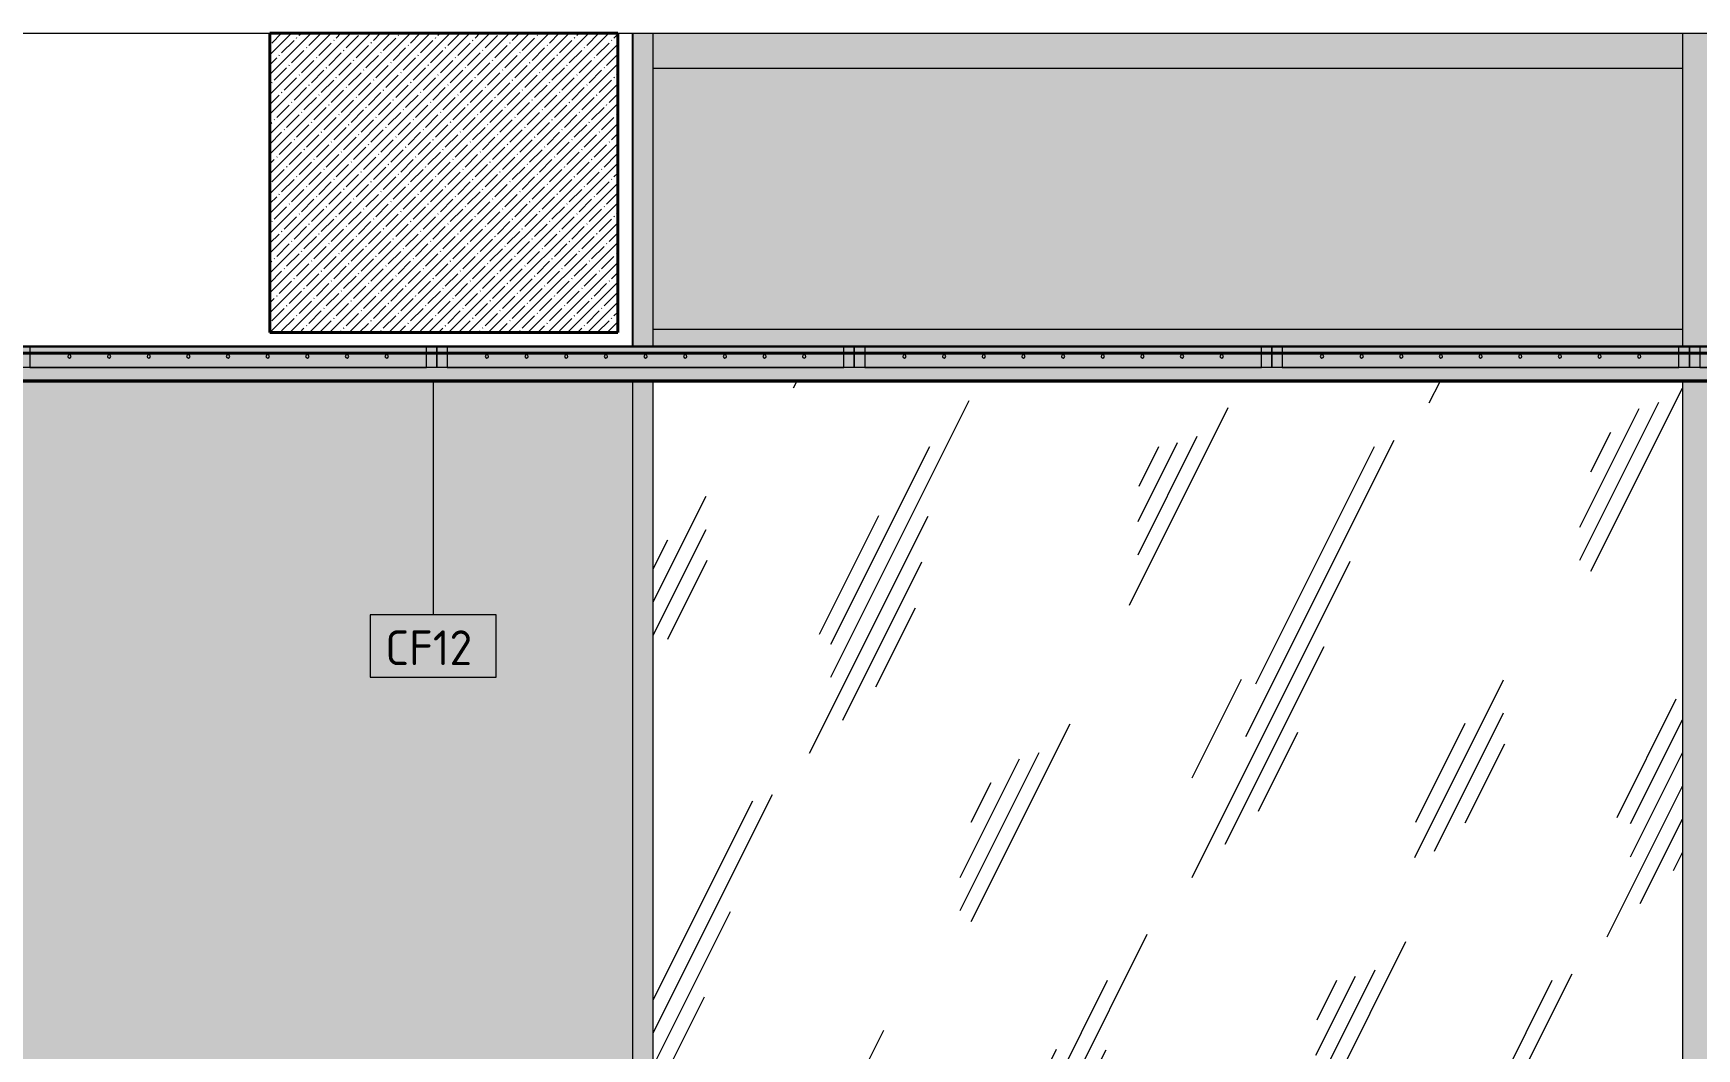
# Model space of a CAD drawing. Header units: millimetres. Extents: x 108302 to 166327, y -1987 to 21700.
# Drawn here: x 147794 to 150184, y 6641 to 8100 of the extents above; entities that cross this region are included whole.
import ezdxf

# ---------------------------------------------------------------- set-up
doc = ezdxf.new("R2010")
doc.units = ezdxf.units.MM
for name, color, linetype, lineweight, true_color in [('A-CLNG-1', 7, 'Continuous', 9, 0x787878), ('A-CLNG-FNSH-1', 251, 'Continuous', 30, 0x505050), ('A-CLNG-FNSH-2', 7, 'Continuous', 30, 0x3c3c3c), ('A-FLOR-1', 7, 'Continuous', 9, 0x787878), ('A-FLOR-FNSH-1', 7, 'Continuous', 40, 0x3c3c3c), ('I-FURN-2', 7, 'Continuous', 9, 0xacacac), ('I-FURN-4', 7, 'Continuous', 9, 0xc0c0c0)]:
    doc.layers.add(name, color=color, linetype=linetype, lineweight=lineweight, true_color=true_color)
for name, color, linetype, lineweight in [('A-CLNG-IDEN', 7, 'Continuous', 9), ('A-FLOR', 7, 'Continuous', 9), ('A-GLAZ-CURT', 7, 'Continuous', 9), ('A-GLAZ-CWMG', 7, 'Continuous', 9), ('A-WALL-PATT', 7, 'Continuous', 9), ('I-WALL', 7, 'Continuous', 9)]:
    doc.layers.add(name, color=color, linetype=linetype, lineweight=lineweight)
doc.layers.add('I-FURN-3', color=7, linetype='Continuous', lineweight=9, true_color=0x7f7f7f, transparency=0.7)
doc.styles.add('GOST Common_2', font='GOST_Common.ttf', dxfattribs={"height": 50})

# ---------------------------------------------------------------- blocks, each defined once
blk = doc.blocks.new('Прямоугольный импост - Импост структурный с накладкой - 160мм Темный-32428214-Развертка 2_47-3')
at = {"layer": 'A-GLAZ-CWMG'}
blk.add_hatch(color=256, dxfattribs=at).paths.add_polyline_path([(-115579, 7650), (-115549.5, 7650), (-115549.5, 8100), (-115579, 8100), (-115579, 7665)])
blk.add_line((-115549.5, 7650), (-115549.5, 8100), dxfattribs=at)
blk = doc.blocks.new('Системная панель - Стекло - 40мм-32428856-Развертка 2_47-3')
at = {"layer": 'A-GLAZ-CURT'}
h = blk.add_hatch(dxfattribs=at)
h.set_pattern_fill('FP_14', color=256, style=0, pattern_type=2)
h.set_pattern_definition([(63.435, (63.5, 31.75), (-255.5833, 766.7475), [317.5, -190.5, 317.5, -190.5, -403.903]), (63.435, (63.5, 31.75), (-255.5833, 766.7475), [-1016, 127, -276.903]), (63.435, (47.6, 47.6), (-255.5833, 766.7475), [254, -317.5, 190.5, -190.5, -467.403]), (63.435, (47.6, 47.6), (-255.5833, 766.7475), [-952.5, 222.25, -245.153]), (63.435, (47.6, 95.25), (-255.5833, 766.7475), [190.5, -381, 127, -190.5, -530.903]), (63.435, (47.6, 95.25), (-255.5833, 766.7475), [-889, 285.75, -245.153]), (63.435, (95.25, 47.6), (-255.5833, 766.7475), [190.5, -381, 158.75, -6404.653]), (63.435, (142.9, 95.25), (-255.5833, 766.7475), [95.25, -476.25, 63.5, -6499.903]), (63.435, (63.5, 174.6), (-255.5833, 766.7475), [63.5, -476.25, 63.5, -254, -562.653]), (63.435, (63.5, 174.6), (-255.5833, 766.7475), [-857.25, 158.75, -403.903]), (63.435, (349.25, 127), (-255.5833, 766.7475), [317.5, -476.25, 381, -251.503]), (63.435, (349.25, 79.4), (-255.5833, 766.7475), [444.5, -317.5, 476.25, -188.003]), (63.435, (381, 95.25), (-255.5833, 766.7475), [508, -254, 381, -276.903]), (63.435, (428.6, 142.9), (-255.5833, 766.7475), [317.5, -444.5, 254, -403.903]), (63.435, (381, 238.1), (-255.5833, 766.7475), [158.75, -635, 190.5, -435.653]), (63.435, (476.25, 190.5), (-255.5833, 766.7475), [127, -635, 127, -530.903])])
h.paths.add_polyline_path([(-114872.6, 6325), (-114070.5, 6325), (-114070.5, 7600), (-115549.5, 7600), (-115549.5, 6325)])
blk = doc.blocks.new('Системная панель - Сэндвич - 40мм-32428857-Развертка 2_47-3')
at = {"layer": 'A-GLAZ-CURT'}
blk.add_hatch(color=256, dxfattribs=at).paths.add_polyline_path([(-114793.4, 7675), (-114070.5, 7675), (-114070.5, 8050), (-115549.5, 8050), (-115549.5, 7675), (-114872.6, 7675)])
blk = doc.blocks.new('Прямоугольный импост - Импост структурный с накладкой - 160мм Темный-32428324-Развертка 2_47-3')
at = {"layer": 'A-GLAZ-CWMG'}
blk.add_hatch(color=256, dxfattribs=at).paths.add_polyline_path([(-115559.5, 6300), (-115549.5, 6300), (-115549.5, 7600), (-115579, 7600), (-115579, 6300)])
blk.add_line((-115549.5, 6300), (-115549.5, 7600), dxfattribs=at)
blk = doc.blocks.new('Прямоугольный импост - Импост структурный с накладкой - 160мм Темный-32428850-Развертка 2_47-3')
at = {"layer": 'A-GLAZ-CWMG'}
blk.add_hatch(color=256, dxfattribs=at).paths.add_polyline_path([(-114793.4, 7650), (-114070.5, 7650), (-114070.5, 7675), (-115549.5, 7675), (-115549.5, 7650), (-114872.6, 7650)])
for p, q in [((-115549.5, 7650), (-115549.5, 7675)), ((-115549.5, 7675), (-114070.5, 7675)), ((-114070.5, 7675), (-114070.5, 7650))]:
    blk.add_line(p, q, dxfattribs=at)
blk = doc.blocks.new('Прямоугольный импост - Импост структурный с накладкой - 160мм Темный-32428210-Развертка 2_47-3')
at = {"layer": 'A-GLAZ-CWMG'}
blk.add_hatch(color=256, dxfattribs=at).paths.add_polyline_path([(-114030.5, 7650), (-114020.5, 7650), (-114020.5, 8100), (-114070.5, 8100), (-114070.5, 7650), (-114045.6, 7650)])
for p, q in [((-114070.5, 8100), (-114070.5, 7650)), ((-114020.5, 8100), (-114020.5, 7650))]:
    blk.add_line(p, q, dxfattribs=at)
blk = doc.blocks.new('Прямоугольный импост - Импост структурный с накладкой - 160мм Темный-32428854-Развертка 2_47-3')
at = {"layer": 'A-GLAZ-CWMG'}
blk.add_hatch(color=256, dxfattribs=at).paths.add_polyline_path([(-115189.5, 8050), (-114070.5, 8050), (-114070.5, 8100), (-115549.5, 8100), (-115549.5, 8050), (-115506.4, 8050)])
for p, q in [((-115549.5, 8050), (-115549.5, 8100)), ((-114070.5, 8100), (-114070.5, 8050)), ((-115549.5, 8050), (-114070.5, 8050))]:
    blk.add_line(p, q, dxfattribs=at)
blk = doc.blocks.new('Прямоугольный импост - Импост структурный с накладкой - 160мм Темный-32428870-Развертка 2_47-3')
at = {"layer": 'A-GLAZ-CWMG'}
blk.add_hatch(color=256, dxfattribs=at).paths.add_polyline_path([(-114030.5, 6300), (-114020.5, 6300), (-114020.5, 7600), (-114070.5, 7600), (-114070.5, 6300), (-114060.5, 6300)])
for p, q in [((-114070.5, 7600), (-114070.5, 6300)), ((-114020.5, 7600), (-114020.5, 6300))]:
    blk.add_line(p, q, dxfattribs=at)
blk = doc.blocks.new('Панель потолочная - Панель потолочная_ 1200х600-V41-Развертка 2_47-3')
at = {"layer": 'I-FURN-3'}
h = blk.add_hatch(color=256, dxfattribs=at)
h.paths.add_polyline_path([(-113525.9, 7620), (-113460.6, 7620), (-113460.6, 7650), (-114060.6, 7650), (-114060.5, 7620), (-113530.4, 7620)])
h.paths.add_polyline_path([(-113931.6, 7633.3), (-113933.4, 7634.1), (-113934.1, 7635.8), (-113933.8, 7637.1), (-113932.3, 7638.3), (-113930.4, 7638), (-113929.8, 7637.6), (-113929.2, 7636.5), (-113929.4, 7634.6), (-113931, 7633.4)])
h.paths.add_polyline_path([(-113703.6, 7633.3), (-113704.6, 7633.7), (-113705.9, 7635), (-113706.1, 7635.8), (-113705.4, 7637.6), (-113703.6, 7638.3), (-113702.4, 7638), (-113701.2, 7636.5), (-113701.2, 7635.6), (-113701.8, 7634.1), (-113703, 7633.4)])
h.paths.add_polyline_path([(-113817.6, 7633.3), (-113818.9, 7633.7), (-113819.9, 7635), (-113820.1, 7635.8), (-113819.4, 7637.6), (-113817.6, 7638.3), (-113816.4, 7638), (-113815.2, 7636.5), (-113815.2, 7635.6), (-113815.8, 7634.1), (-113816.4, 7633.7)])
h.paths.add_polyline_path([(-113760.6, 7633.3), (-113761.9, 7633.7), (-113762.9, 7635), (-113763.1, 7635.8), (-113762.4, 7637.6), (-113760.6, 7638.3), (-113759.4, 7638), (-113758.2, 7636.5), (-113758.2, 7635.6), (-113758.8, 7634.1), (-113760, 7633.4)])
h.paths.add_polyline_path([(-113874.6, 7633.3), (-113876.4, 7634.1), (-113877.1, 7635.8), (-113876.8, 7637.1), (-113876.4, 7637.6), (-113875.3, 7638.3), (-113874, 7638.3), (-113872.4, 7637.1), (-113872.3, 7635), (-113872.8, 7634.1), (-113874, 7633.4)])
h.paths.add_polyline_path([(-113988.6, 7633.3), (-113990.4, 7634.1), (-113991.1, 7635.8), (-113990.8, 7637.1), (-113989.3, 7638.3), (-113987.4, 7638), (-113986.8, 7637.6), (-113986.2, 7636.5), (-113986.4, 7634.6), (-113988, 7633.4)])
h.paths.add_polyline_path([(-113589.6, 7633.3), (-113591.4, 7634.1), (-113592.1, 7635.8), (-113591.8, 7637.1), (-113590.3, 7638.3), (-113588.4, 7638), (-113587.8, 7637.6), (-113587.2, 7636.5), (-113587.4, 7634.6), (-113589, 7633.4)])
h.paths.add_polyline_path([(-113532.6, 7633.3), (-113534.4, 7634.1), (-113535.1, 7635.8), (-113534.8, 7637.1), (-113533.3, 7638.3), (-113531.4, 7638), (-113530.8, 7637.6), (-113530.2, 7636.5), (-113530.4, 7634.6), (-113532, 7633.4)])
h.paths.add_polyline_path([(-113646, 7633.4), (-113647.3, 7633.4), (-113648.4, 7634.1), (-113649.1, 7635.8), (-113648.8, 7637.1), (-113647.3, 7638.3), (-113646.6, 7638.3), (-113644.8, 7637.6), (-113644.2, 7636.5), (-113644.3, 7635), (-113644.8, 7634.1)])
h = blk.add_hatch(color=256, dxfattribs=at)
h.paths.add_polyline_path([(-113988.6, 7633.3), (-113988, 7633.4), (-113986.3, 7635), (-113986.2, 7635.2), (-113986.4, 7636.9), (-113987.4, 7638), (-113989.3, 7638.3), (-113990.4, 7637.5), (-113991, 7636.5), (-113991, 7635.6), (-113990.4, 7634.1), (-113989.9, 7633.9)])
h.paths.add_polyline_path([(-113931.6, 7633.3), (-113931, 7633.4), (-113929.3, 7635), (-113929.2, 7635.2), (-113929.4, 7636.9), (-113930.4, 7638), (-113932.3, 7638.3), (-113933.4, 7637.5), (-113934, 7636.5), (-113934, 7635.6), (-113933.4, 7634.1), (-113932.9, 7633.9)])
h.paths.add_polyline_path([(-113817.6, 7633.3), (-113815.8, 7634.1), (-113815.1, 7635.8), (-113815.2, 7636.5), (-113816.4, 7638), (-113817.6, 7638.3), (-113819.4, 7637.6), (-113819.9, 7636.5), (-113820.1, 7635.8), (-113819.4, 7634.2), (-113818.9, 7633.7)])
h.paths.add_polyline_path([(-113874.6, 7633.3), (-113874, 7633.4), (-113872.4, 7634.6), (-113872.2, 7635.2), (-113872.4, 7637.1), (-113874, 7638.3), (-113875.3, 7638.3), (-113876.8, 7637.1), (-113877.1, 7635.8), (-113876.4, 7634.1), (-113874.8, 7633.4)])
h.paths.add_polyline_path([(-113703.6, 7633.3), (-113702.4, 7633.7), (-113701.6, 7634.6), (-113701.1, 7635.8), (-113701.2, 7636.5), (-113702.4, 7638), (-113703.6, 7638.3), (-113705.4, 7637.6), (-113706.1, 7635.8), (-113705.8, 7634.6), (-113704.3, 7633.4)])
h.paths.add_polyline_path([(-113760.6, 7633.3), (-113759.5, 7633.7), (-113758.8, 7634.1), (-113758.1, 7635.8), (-113758.2, 7636.5), (-113759.4, 7638), (-113760.6, 7638.3), (-113762.4, 7637.6), (-113762.9, 7636.5), (-113763.1, 7635.8), (-113762.8, 7634.6), (-113761.9, 7633.7)])
h.paths.add_polyline_path([(-113589.6, 7633.3), (-113589, 7633.4), (-113587.3, 7635), (-113587.2, 7635.2), (-113587.4, 7636.9), (-113588.4, 7638), (-113590.3, 7638.3), (-113591.4, 7637.5), (-113592, 7636.5), (-113592, 7635.6), (-113591.4, 7634.1), (-113590.9, 7633.9)])
h.paths.add_polyline_path([(-113532.6, 7633.3), (-113532, 7633.4), (-113530.3, 7635), (-113530.2, 7635.2), (-113530.4, 7636.9), (-113531.4, 7638), (-113533.3, 7638.3), (-113534.4, 7637.5), (-113535, 7636.5), (-113535, 7635.6), (-113534.4, 7634.1), (-113533.9, 7633.9)])
h.paths.add_polyline_path([(-113647.3, 7633.4), (-113646, 7633.4), (-113644.8, 7634.1), (-113644.2, 7635.2), (-113644.2, 7636.5), (-113644.8, 7637.6), (-113646.6, 7638.3), (-113647.3, 7638.3), (-113648.8, 7637.1), (-113649.1, 7635.8), (-113648.4, 7634.1)])
at = {"layer": 'I-FURN-2'}
for p, q in [((-113475.6, 7650), (-114045.6, 7650)), ((-114045.6, 7650), (-114045.6, 7620)), ((-113475.6, 7620), (-113475.6, 7650)), ((-114045.6, 7620), (-113475.6, 7620))]:
    blk.add_line(p, q, dxfattribs=at)
for centre, start, end in [((-113988.6, 7635.8), 0, 180), ((-113988.6, 7635.8), 180, 0), ((-113931.6, 7635.8), 0, 180), ((-113931.6, 7635.8), 180, 0), ((-113874.6, 7635.8), 0, 180), ((-113874.6, 7635.8), 180, 0), ((-113817.6, 7635.8), 0, 180), ((-113817.6, 7635.8), 180, 0), ((-113760.6, 7635.8), 0, 180), ((-113760.6, 7635.8), 180, 0), ((-113703.6, 7635.8), 0, 180), ((-113703.6, 7635.8), 180, 0), ((-113646.6, 7635.8), 0, 180), ((-113646.6, 7635.8), 180, 0), ((-113589.6, 7635.8), 0, 180), ((-113589.6, 7635.8), 180, 0), ((-113532.6, 7635.8), 0, 180), ((-113532.6, 7635.8), 180, 0)]:
    blk.add_arc(centre, 2.5, start, end, dxfattribs=at)
at = {"layer": 'I-FURN-4'}
for p, q in [((-114060.6, 7650), (-113460.6, 7650)), ((-114060.6, 7650), (-114060.6, 7620)), ((-113460.6, 7620), (-113460.6, 7650)), ((-113460.6, 7620), (-114060.6, 7620))]:
    blk.add_line(p, q, dxfattribs=at)
blk = doc.blocks.new('Панель потолочная - Панель потолочная_ 1200х600-V42-Развертка 2_47-3')
at = {"layer": 'I-FURN-3'}
h = blk.add_hatch(color=256, dxfattribs=at)
h.paths.add_polyline_path([(-114080.4, 7620), (-114060.6, 7620), (-114060.6, 7650), (-114660.6, 7650), (-114660.6, 7620), (-114130.4, 7620)])
h.paths.add_polyline_path([(-114417.6, 7633.3), (-114418.9, 7633.7), (-114419.9, 7635), (-114420.1, 7635.8), (-114419.4, 7637.6), (-114417.6, 7638.3), (-114416.4, 7638), (-114415.2, 7636.5), (-114415.2, 7635.6), (-114415.8, 7634.1), (-114416.4, 7633.7)])
h.paths.add_polyline_path([(-114531.6, 7633.3), (-114533.4, 7634.1), (-114534.1, 7635.8), (-114533.8, 7637.1), (-114532.3, 7638.3), (-114530.4, 7638), (-114529.8, 7637.6), (-114529.2, 7636.5), (-114529.4, 7634.6), (-114531, 7633.4)])
h.paths.add_polyline_path([(-114588.6, 7633.3), (-114590.4, 7634.1), (-114591.1, 7635.8), (-114590.8, 7637.1), (-114589.3, 7638.3), (-114587.4, 7638), (-114586.8, 7637.6), (-114586.2, 7636.5), (-114586.4, 7634.6), (-114588, 7633.4)])
h.paths.add_polyline_path([(-114303.6, 7633.3), (-114304.6, 7633.7), (-114305.9, 7635), (-114306.1, 7635.8), (-114305.4, 7637.6), (-114303.6, 7638.3), (-114302.4, 7638), (-114301.2, 7636.5), (-114301.2, 7635.6), (-114301.8, 7634.1), (-114303, 7633.4)])
h.paths.add_polyline_path([(-114360.6, 7633.3), (-114361.9, 7633.7), (-114362.9, 7635), (-114363.1, 7635.8), (-114362.4, 7637.6), (-114360.6, 7638.3), (-114359.4, 7638), (-114358.2, 7636.5), (-114358.2, 7635.6), (-114358.8, 7634.1), (-114360, 7633.4)])
h.paths.add_polyline_path([(-114474.6, 7633.3), (-114476.5, 7634.4), (-114477.1, 7635.8), (-114476.8, 7637.1), (-114476.4, 7637.6), (-114475.3, 7638.3), (-114474, 7638.3), (-114472.4, 7637.1), (-114472.3, 7635), (-114472.8, 7634.1), (-114474, 7633.4)])
h.paths.add_polyline_path([(-114132.6, 7633.3), (-114134.4, 7634.1), (-114135.1, 7635.8), (-114134.8, 7637.1), (-114133.3, 7638.3), (-114131.4, 7638), (-114130.8, 7637.6), (-114130.2, 7636.5), (-114130.4, 7634.6), (-114132, 7633.4)])
h.paths.add_polyline_path([(-114189.6, 7633.3), (-114191.4, 7634.1), (-114192.1, 7635.8), (-114191.8, 7637.1), (-114190.3, 7638.3), (-114188.4, 7638), (-114187.8, 7637.6), (-114187.2, 7636.5), (-114187.4, 7634.6), (-114189, 7633.4)])
h.paths.add_polyline_path([(-114246, 7633.4), (-114247.3, 7633.4), (-114248.4, 7634.1), (-114249.1, 7635.8), (-114248.8, 7637.1), (-114247.3, 7638.3), (-114246.6, 7638.3), (-114244.8, 7637.6), (-114244.2, 7636.5), (-114244.3, 7635), (-114244.8, 7634.1)])
h = blk.add_hatch(color=256, dxfattribs=at)
h.paths.add_polyline_path([(-114588.6, 7633.3), (-114588, 7633.4), (-114586.3, 7635), (-114586.2, 7635.2), (-114586.4, 7636.9), (-114587.4, 7638), (-114589.3, 7638.3), (-114590.4, 7637.5), (-114591, 7636.5), (-114591, 7635.6), (-114590.4, 7634.1), (-114589.9, 7633.9)])
h.paths.add_polyline_path([(-114303.6, 7633.3), (-114302.4, 7633.7), (-114301.6, 7634.6), (-114301.1, 7635.8), (-114301.2, 7636.5), (-114302.4, 7638), (-114303.6, 7638.3), (-114305.4, 7637.6), (-114306.1, 7635.8), (-114305.8, 7634.6), (-114304.3, 7633.4)])
h.paths.add_polyline_path([(-114474.6, 7633.3), (-114474, 7633.4), (-114472.4, 7634.6), (-114472.2, 7635.2), (-114472.4, 7637.1), (-114474, 7638.3), (-114475.3, 7638.3), (-114476.8, 7637.1), (-114477.1, 7635.8), (-114476.4, 7634.1), (-114474.8, 7633.4)])
h.paths.add_polyline_path([(-114531.6, 7633.3), (-114531, 7633.4), (-114529.3, 7635), (-114529.2, 7635.2), (-114529.4, 7636.9), (-114530.4, 7638), (-114532.3, 7638.3), (-114533.4, 7637.5), (-114534, 7636.5), (-114534, 7635.6), (-114533.4, 7634.1), (-114532.9, 7633.9)])
h.paths.add_polyline_path([(-114417.6, 7633.3), (-114415.8, 7634.1), (-114415.1, 7635.8), (-114415.2, 7636.5), (-114416.4, 7638), (-114417.6, 7638.3), (-114419.4, 7637.6), (-114419.9, 7636.5), (-114420.1, 7635.8), (-114419.4, 7634.2), (-114418.9, 7633.7)])
h.paths.add_polyline_path([(-114360.6, 7633.3), (-114359.5, 7633.7), (-114358.8, 7634.1), (-114358.1, 7635.8), (-114358.2, 7636.5), (-114359.4, 7638), (-114360.6, 7638.3), (-114362.4, 7637.6), (-114362.9, 7636.5), (-114363.1, 7635.8), (-114362.8, 7634.6), (-114361.9, 7633.7)])
h.paths.add_polyline_path([(-114189.6, 7633.3), (-114189, 7633.4), (-114187.3, 7635), (-114187.2, 7635.2), (-114187.4, 7636.9), (-114188.4, 7638), (-114190.3, 7638.3), (-114191.4, 7637.5), (-114192, 7636.5), (-114192, 7635.6), (-114191.4, 7634.1), (-114190.9, 7633.9)])
h.paths.add_polyline_path([(-114132.6, 7633.3), (-114132, 7633.4), (-114130.3, 7635), (-114130.2, 7635.2), (-114130.4, 7636.9), (-114131.4, 7638), (-114133.3, 7638.3), (-114134.4, 7637.5), (-114135, 7636.5), (-114135, 7635.6), (-114134.4, 7634.1), (-114133.9, 7633.9)])
h.paths.add_polyline_path([(-114246, 7633.4), (-114244.8, 7634.1), (-114244.2, 7635.2), (-114244.2, 7636.5), (-114244.8, 7637.6), (-114246.6, 7638.3), (-114247.3, 7638.3), (-114248.8, 7637.1), (-114249.1, 7635.8), (-114248.4, 7634.1), (-114247.3, 7633.4)])
at = {"layer": 'I-FURN-2'}
for p, q in [((-114075.6, 7650), (-114645.6, 7650)), ((-114645.6, 7650), (-114645.6, 7620)), ((-114075.6, 7620), (-114075.6, 7650)), ((-114645.6, 7620), (-114075.6, 7620))]:
    blk.add_line(p, q, dxfattribs=at)
for centre, start, end in [((-114588.6, 7635.8), 0, 180), ((-114588.6, 7635.8), 180, 0), ((-114531.6, 7635.8), 0, 180), ((-114531.6, 7635.8), 180, 0), ((-114474.6, 7635.8), 0, 180), ((-114474.6, 7635.8), 180, 0), ((-114417.6, 7635.8), 0, 180), ((-114417.6, 7635.8), 180, 0), ((-114360.6, 7635.8), 0, 180), ((-114360.6, 7635.8), 180, 0), ((-114303.6, 7635.8), 0, 180), ((-114303.6, 7635.8), 180, 0), ((-114246.6, 7635.8), 0, 180), ((-114246.6, 7635.8), 180, 0), ((-114189.6, 7635.8), 0, 180), ((-114189.6, 7635.8), 180, 0), ((-114132.6, 7635.8), 0, 180), ((-114132.6, 7635.8), 180, 0)]:
    blk.add_arc(centre, 2.5, start, end, dxfattribs=at)
at = {"layer": 'I-FURN-4'}
for p, q in [((-114660.6, 7650), (-114060.6, 7650)), ((-114660.6, 7650), (-114660.6, 7620)), ((-114060.6, 7620), (-114060.6, 7650)), ((-114060.6, 7620), (-114660.6, 7620))]:
    blk.add_line(p, q, dxfattribs=at)
blk = doc.blocks.new('Панель потолочная - Панель потолочная_ 1200х600-V43-Развертка 2_47-3')
at = {"layer": 'I-FURN-3'}
h = blk.add_hatch(color=256, dxfattribs=at)
h.paths.add_polyline_path([(-114714.2, 7620), (-114660.6, 7620), (-114660.6, 7650), (-115260.6, 7650), (-115260.6, 7620), (-114730.4, 7620)])
h.paths.add_polyline_path([(-115017.6, 7633.3), (-115018.9, 7633.7), (-115019.9, 7635), (-115020.1, 7635.8), (-115019.4, 7637.6), (-115017.6, 7638.3), (-115016.4, 7638), (-115015.2, 7636.5), (-115015.2, 7635.6), (-115015.8, 7634.1), (-115016.4, 7633.7)])
h.paths.add_polyline_path([(-115131.6, 7633.3), (-115133.4, 7634.1), (-115134.1, 7635.8), (-115133.8, 7637.1), (-115132.3, 7638.3), (-115130.4, 7638), (-115129.8, 7637.6), (-115129.2, 7636.5), (-115129.4, 7634.6), (-115131, 7633.4)])
h.paths.add_polyline_path([(-115074.6, 7633.3), (-115076.4, 7634.1), (-115077.1, 7635.8), (-115076.8, 7637.1), (-115076.4, 7637.6), (-115075.3, 7638.3), (-115074, 7638.3), (-115072.4, 7637.1), (-115072.3, 7635), (-115072.8, 7634.1), (-115074, 7633.4)])
h.paths.add_polyline_path([(-114903.6, 7633.3), (-114904.6, 7633.7), (-114905.9, 7635), (-114906.1, 7635.8), (-114905.4, 7637.6), (-114903.6, 7638.3), (-114902.4, 7638), (-114901.2, 7636.5), (-114901.2, 7635.6), (-114901.8, 7634.1), (-114903, 7633.4)])
h.paths.add_polyline_path([(-114960.6, 7633.3), (-114961.9, 7633.7), (-114962.9, 7635), (-114963.1, 7635.8), (-114962.4, 7637.6), (-114960.6, 7638.3), (-114959.4, 7638), (-114958.2, 7636.5), (-114958.2, 7635.6), (-114958.8, 7634.1), (-114960, 7633.4)])
h.paths.add_polyline_path([(-115188.6, 7633.3), (-115190.4, 7634.1), (-115191.1, 7635.8), (-115190.8, 7637.1), (-115189.3, 7638.3), (-115187.4, 7638), (-115186.8, 7637.6), (-115186.2, 7636.5), (-115186.4, 7634.6), (-115188, 7633.4)])
h.paths.add_polyline_path([(-114789.6, 7633.3), (-114791.4, 7634.1), (-114792.1, 7635.8), (-114791.8, 7637.1), (-114790.3, 7638.3), (-114788.4, 7638), (-114787.8, 7637.6), (-114787.2, 7636.5), (-114787.4, 7634.6), (-114789, 7633.4)])
h.paths.add_polyline_path([(-114732.6, 7633.3), (-114734.4, 7634.1), (-114735.1, 7635.8), (-114734.8, 7637.1), (-114733.3, 7638.3), (-114731.4, 7638), (-114730.8, 7637.6), (-114730.2, 7636.5), (-114730.4, 7634.6), (-114732, 7633.4)])
h.paths.add_polyline_path([(-114847.3, 7633.4), (-114848.4, 7634.1), (-114849.1, 7635.8), (-114848.8, 7637.1), (-114847.3, 7638.3), (-114846.6, 7638.3), (-114844.8, 7637.6), (-114844.2, 7636.5), (-114844.3, 7635), (-114844.8, 7634.1), (-114846, 7633.4)])
h = blk.add_hatch(color=256, dxfattribs=at)
h.paths.add_polyline_path([(-115188.6, 7633.3), (-115188, 7633.4), (-115186.3, 7635), (-115186.2, 7635.2), (-115186.4, 7636.9), (-115187.4, 7638), (-115189.5, 7638.1), (-115190.4, 7637.5), (-115191, 7636.5), (-115191, 7635.6), (-115190.4, 7634.1), (-115189.5, 7633.7)])
h.paths.add_polyline_path([(-115017.6, 7633.3), (-115015.8, 7634.1), (-115015.1, 7635.8), (-115015.2, 7636.5), (-115016.4, 7638), (-115017.6, 7638.3), (-115019.4, 7637.6), (-115019.9, 7636.5), (-115020.1, 7635.8), (-115019.4, 7634.2), (-115018.9, 7633.7)])
h.paths.add_polyline_path([(-115131.6, 7633.3), (-115131, 7633.4), (-115129.3, 7635), (-115129.2, 7635.2), (-115129.4, 7636.9), (-115130.4, 7638), (-115132.3, 7638.3), (-115133.4, 7637.5), (-115134, 7636.5), (-115134, 7635.6), (-115133.4, 7634.1), (-115132.9, 7633.9)])
h.paths.add_polyline_path([(-115074.6, 7633.3), (-115074, 7633.4), (-115072.4, 7634.6), (-115072.2, 7635.2), (-115072.4, 7637.1), (-115074, 7638.3), (-115075.3, 7638.3), (-115076.8, 7637.1), (-115077.1, 7635.8), (-115076.4, 7634.1), (-115074.8, 7633.4)])
h.paths.add_polyline_path([(-114903.6, 7633.3), (-114902.4, 7633.7), (-114901.6, 7634.6), (-114901.1, 7635.8), (-114901.2, 7636.5), (-114902.4, 7638), (-114903.6, 7638.3), (-114905.4, 7637.6), (-114906.1, 7635.8), (-114905.8, 7634.6), (-114904.3, 7633.4)])
h.paths.add_polyline_path([(-114960.6, 7633.3), (-114959.5, 7633.7), (-114958.8, 7634.1), (-114958.1, 7635.8), (-114958.2, 7636.5), (-114959.4, 7638), (-114960.6, 7638.3), (-114962.4, 7637.6), (-114962.9, 7636.5), (-114963.1, 7635.8), (-114962.8, 7634.6), (-114961.9, 7633.7)])
h.paths.add_polyline_path([(-114789.6, 7633.3), (-114789, 7633.4), (-114787.3, 7635), (-114787.2, 7635.2), (-114787.4, 7636.9), (-114788.4, 7638), (-114790.3, 7638.3), (-114791.4, 7637.5), (-114792, 7636.5), (-114792, 7635.6), (-114791.4, 7634.1), (-114790.9, 7633.9)])
h.paths.add_polyline_path([(-114732.6, 7633.3), (-114732, 7633.4), (-114730.3, 7635), (-114730.2, 7635.2), (-114730.4, 7636.9), (-114731.4, 7638), (-114733.3, 7638.3), (-114734.4, 7637.5), (-114735, 7636.5), (-114735, 7635.6), (-114734.4, 7634.1), (-114733.9, 7633.9)])
h.paths.add_polyline_path([(-114846, 7633.4), (-114844.8, 7634.1), (-114844.2, 7635.2), (-114844.2, 7636.5), (-114844.8, 7637.6), (-114846.6, 7638.3), (-114847.3, 7638.3), (-114848.8, 7637.1), (-114849.1, 7635.8), (-114848.4, 7634.1), (-114847.3, 7633.4)])
at = {"layer": 'I-FURN-2'}
for p, q in [((-114675.6, 7650), (-115245.6, 7650)), ((-115245.6, 7650), (-115245.6, 7620)), ((-114675.6, 7620), (-114675.6, 7650)), ((-115245.6, 7620), (-114675.6, 7620))]:
    blk.add_line(p, q, dxfattribs=at)
for centre, start, end in [((-115188.6, 7635.8), 0, 180), ((-115188.6, 7635.8), 180, 0), ((-115131.6, 7635.8), 0, 180), ((-115131.6, 7635.8), 180, 0), ((-115074.6, 7635.8), 0, 180), ((-115074.6, 7635.8), 180, 0), ((-115017.6, 7635.8), 0, 180), ((-115017.6, 7635.8), 180, 0), ((-114960.6, 7635.8), 0, 180), ((-114960.6, 7635.8), 180, 0), ((-114903.6, 7635.8), 0, 180), ((-114903.6, 7635.8), 180, 0), ((-114846.6, 7635.8), 0, 180), ((-114846.6, 7635.8), 180, 0), ((-114789.6, 7635.8), 0, 180), ((-114789.6, 7635.8), 180, 0), ((-114732.6, 7635.8), 0, 180), ((-114732.6, 7635.8), 180, 0)]:
    blk.add_arc(centre, 2.5, start, end, dxfattribs=at)
at = {"layer": 'I-FURN-4'}
for p, q in [((-115260.6, 7650), (-114660.6, 7650)), ((-115260.6, 7650), (-115260.6, 7620)), ((-114660.6, 7620), (-114660.6, 7650)), ((-114660.6, 7620), (-115260.6, 7620))]:
    blk.add_line(p, q, dxfattribs=at)
blk = doc.blocks.new('Панель потолочная - Панель потолочная_ 1200х600-V44-Развертка 2_47-3')
at = {"layer": 'I-FURN-3'}
h = blk.add_hatch(color=256, dxfattribs=at)
h.paths.add_polyline_path([(-115268.8, 7620), (-115260.6, 7620), (-115260.6, 7650), (-115860.6, 7650), (-115860.6, 7620), (-115330.4, 7620)])
h.paths.add_polyline_path([(-115560.6, 7633.3), (-115561.9, 7633.7), (-115562.8, 7634.6), (-115563.1, 7635.8), (-115562.4, 7637.6), (-115560.6, 7638.3), (-115559.4, 7638), (-115558.2, 7636.5), (-115558.2, 7635.6), (-115558.8, 7634.1), (-115560, 7633.4)])
h.paths.add_polyline_path([(-115617.6, 7633.3), (-115618.9, 7633.7), (-115619.8, 7634.6), (-115620.1, 7635.8), (-115619.4, 7637.6), (-115617.6, 7638.3), (-115616.4, 7638), (-115615.2, 7636.5), (-115615.2, 7635.6), (-115615.8, 7634.1), (-115616.4, 7633.7)])
h.paths.add_polyline_path([(-115674.6, 7633.3), (-115676.4, 7634.1), (-115677.1, 7635.8), (-115676.8, 7637.1), (-115676.4, 7637.6), (-115675.3, 7638.3), (-115674, 7638.3), (-115672.4, 7637.1), (-115672.2, 7635.2), (-115672.8, 7634.1), (-115674, 7633.4)])
h.paths.add_polyline_path([(-115731.6, 7633.3), (-115733.4, 7634.1), (-115734.1, 7635.8), (-115733.8, 7637.1), (-115732.3, 7638.3), (-115730.4, 7638), (-115729.8, 7637.6), (-115729.2, 7636.5), (-115729.4, 7634.6), (-115731, 7633.4)])
h.paths.add_polyline_path([(-115503.6, 7633.3), (-115504.6, 7633.7), (-115505.9, 7635), (-115506.1, 7635.8), (-115505.4, 7637.6), (-115503.6, 7638.3), (-115502.4, 7638), (-115501.2, 7636.5), (-115501.2, 7635.6), (-115501.8, 7634.1), (-115503, 7633.4)])
h.paths.add_polyline_path([(-115788.6, 7633.3), (-115790.4, 7634.1), (-115791.1, 7635.8), (-115790.8, 7637.1), (-115789.3, 7638.3), (-115787.4, 7638), (-115786.8, 7637.6), (-115786.2, 7636.5), (-115786.4, 7634.6), (-115788, 7633.4)])
h.paths.add_polyline_path([(-115389.6, 7633.3), (-115391.4, 7634.1), (-115392.1, 7635.8), (-115391.8, 7637.1), (-115390.3, 7638.3), (-115388.4, 7638), (-115387.8, 7637.6), (-115387.2, 7636.5), (-115387.4, 7634.6), (-115389, 7633.4)])
h.paths.add_polyline_path([(-115332.6, 7633.3), (-115334.4, 7634.1), (-115335.1, 7635.8), (-115334.8, 7637.1), (-115333.3, 7638.3), (-115331.4, 7638), (-115330.8, 7637.6), (-115330.2, 7636.5), (-115330.4, 7634.6), (-115332, 7633.4)])
h.paths.add_polyline_path([(-115446, 7633.4), (-115447.3, 7633.4), (-115448.4, 7634.1), (-115449.1, 7635.8), (-115448.8, 7637.1), (-115447.3, 7638.3), (-115446.6, 7638.3), (-115444.8, 7637.6), (-115444.2, 7636.5), (-115444.3, 7635), (-115444.8, 7634.1)])
h = blk.add_hatch(color=256, dxfattribs=at)
h.paths.add_polyline_path([(-115503.6, 7633.3), (-115502.4, 7633.7), (-115501.6, 7634.6), (-115501.1, 7635.8), (-115501.2, 7636.5), (-115502.4, 7638), (-115503.6, 7638.3), (-115505.4, 7637.6), (-115506.1, 7635.8), (-115505.8, 7634.6), (-115504.3, 7633.4)])
h.paths.add_polyline_path([(-115788.6, 7633.3), (-115788, 7633.4), (-115786.4, 7634.6), (-115786.2, 7635.2), (-115786.4, 7636.9), (-115787.4, 7638), (-115789.3, 7638.3), (-115790.4, 7637.5), (-115791, 7636.5), (-115791, 7635.6), (-115790.4, 7634.1), (-115789.9, 7633.9)])
h.paths.add_polyline_path([(-115560.6, 7633.3), (-115559.5, 7633.7), (-115558.8, 7634.1), (-115558.1, 7635.8), (-115558.2, 7636.5), (-115559.5, 7638), (-115560.6, 7638.3), (-115562.4, 7637.6), (-115562.9, 7636.5), (-115563.1, 7635.8), (-115562.8, 7634.6), (-115561.9, 7633.7)])
h.paths.add_polyline_path([(-115731.6, 7633.3), (-115731, 7633.4), (-115729.4, 7634.6), (-115729.2, 7635.2), (-115729.4, 7636.9), (-115730.4, 7638), (-115732.3, 7638.3), (-115733.4, 7637.5), (-115734, 7636.5), (-115734, 7635.6), (-115733.4, 7634.1), (-115732.9, 7633.9)])
h.paths.add_polyline_path([(-115617.6, 7633.3), (-115615.8, 7634.1), (-115615.1, 7635.8), (-115615.2, 7636.5), (-115616.4, 7638), (-115617.6, 7638.3), (-115619.4, 7637.6), (-115619.9, 7636.5), (-115620.1, 7635.8), (-115619.4, 7634.2), (-115618.9, 7633.7)])
h.paths.add_polyline_path([(-115674.6, 7633.3), (-115674, 7633.4), (-115672.4, 7634.6), (-115672.2, 7635.2), (-115672.4, 7637.1), (-115674, 7638.3), (-115675.3, 7638.3), (-115676.8, 7637.1), (-115677.1, 7635.8), (-115676.4, 7634.1), (-115674.8, 7633.4)])
h.paths.add_polyline_path([(-115332.6, 7633.3), (-115332, 7633.4), (-115330.3, 7635), (-115330.2, 7635.2), (-115330.4, 7636.9), (-115331.4, 7638), (-115333.3, 7638.3), (-115334.4, 7637.5), (-115335, 7636.5), (-115335, 7635.6), (-115334.4, 7634.1), (-115333.9, 7633.9)])
h.paths.add_polyline_path([(-115389.6, 7633.3), (-115389, 7633.4), (-115387.3, 7635), (-115387.2, 7635.2), (-115387.4, 7636.9), (-115388.4, 7638), (-115390.3, 7638.3), (-115391.4, 7637.5), (-115392, 7636.5), (-115392, 7635.6), (-115391.4, 7634.1), (-115390.9, 7633.9)])
h.paths.add_polyline_path([(-115447.3, 7633.4), (-115446, 7633.4), (-115444.8, 7634.1), (-115444.2, 7635.2), (-115444.2, 7636.5), (-115444.8, 7637.6), (-115446.6, 7638.3), (-115447.3, 7638.3), (-115448.8, 7637.1), (-115449.1, 7635.8), (-115448.4, 7634.1)])
at = {"layer": 'I-FURN-2'}
for p, q in [((-115275.6, 7650), (-115845.6, 7650)), ((-115845.6, 7650), (-115845.6, 7620)), ((-115275.6, 7620), (-115275.6, 7650)), ((-115845.6, 7620), (-115275.6, 7620))]:
    blk.add_line(p, q, dxfattribs=at)
for centre, start, end in [((-115788.6, 7635.8), 0, 180), ((-115788.6, 7635.8), 180, 0), ((-115731.6, 7635.8), 0, 180), ((-115731.6, 7635.8), 180, 0), ((-115674.6, 7635.8), 0, 180), ((-115674.6, 7635.8), 180, 0), ((-115617.6, 7635.8), 0, 180), ((-115617.6, 7635.8), 180, 0), ((-115560.6, 7635.8), 0, 180), ((-115560.6, 7635.8), 180, 0), ((-115503.6, 7635.8), 0, 180), ((-115503.6, 7635.8), 180, 0), ((-115446.6, 7635.8), 0, 180), ((-115446.6, 7635.8), 180, 0), ((-115389.6, 7635.8), 0, 180), ((-115389.6, 7635.8), 180, 0), ((-115332.6, 7635.8), 0, 180), ((-115332.6, 7635.8), 180, 0)]:
    blk.add_arc(centre, 2.5, start, end, dxfattribs=at)
at = {"layer": 'I-FURN-4'}
for p, q in [((-115860.6, 7650), (-115260.6, 7650)), ((-115860.6, 7650), (-115860.6, 7620)), ((-115260.6, 7620), (-115260.6, 7650)), ((-115260.6, 7620), (-115860.6, 7620))]:
    blk.add_line(p, q, dxfattribs=at)
blk = doc.blocks.new('Панель потолочная - Панель потолочная_ 1200х600-V45-Развертка 2_47-3')
at = {"layer": 'I-FURN-3'}
h = blk.add_hatch(color=256, dxfattribs=at)
h.paths.add_polyline_path([(-116460.6, 7620), (-115860.6, 7620), (-115860.6, 7650), (-116460.6, 7650)])
h.paths.add_polyline_path([(-116217.6, 7633.3), (-116218.9, 7633.7), (-116219.8, 7634.6), (-116220.1, 7635.8), (-116219.4, 7637.6), (-116217.6, 7638.3), (-116216.4, 7638), (-116215.2, 7636.5), (-116215.2, 7635.6), (-116215.8, 7634.1), (-116216.4, 7633.7)])
h.paths.add_polyline_path([(-116274.6, 7633.3), (-116276.4, 7634.1), (-116277.1, 7635.8), (-116276.8, 7637.1), (-116276.4, 7637.6), (-116275.3, 7638.3), (-116274, 7638.3), (-116272.4, 7637.1), (-116272.2, 7635.2), (-116272.8, 7634.1), (-116274, 7633.4)])
h.paths.add_polyline_path([(-116160.6, 7633.3), (-116161.9, 7633.7), (-116162.8, 7634.6), (-116163.1, 7635.8), (-116162.4, 7637.6), (-116160.6, 7638.3), (-116159.4, 7638), (-116158.2, 7636.5), (-116158.2, 7635.6), (-116158.8, 7634.1), (-116160, 7633.4)])
h.paths.add_polyline_path([(-116331.6, 7633.3), (-116333.4, 7634.1), (-116334.1, 7635.8), (-116333.8, 7637.1), (-116332.3, 7638.3), (-116330.4, 7638), (-116329.8, 7637.6), (-116329.2, 7636.5), (-116329.4, 7634.6), (-116331, 7633.4)])
h.paths.add_polyline_path([(-116388.6, 7633.3), (-116390.4, 7634.1), (-116391.1, 7635.8), (-116390.8, 7637.1), (-116389.3, 7638.3), (-116387.4, 7638), (-116386.8, 7637.6), (-116386.2, 7636.5), (-116386.4, 7634.6), (-116388, 7633.4)])
h.paths.add_polyline_path([(-116103.6, 7633.3), (-116104.6, 7633.7), (-116105.8, 7634.6), (-116106.1, 7635.8), (-116105.4, 7637.6), (-116103.6, 7638.3), (-116102.4, 7638), (-116101.2, 7636.5), (-116101.2, 7635.6), (-116101.8, 7634.1), (-116103, 7633.4)])
h.paths.add_polyline_path([(-115932.6, 7633.3), (-115934.4, 7634.1), (-115935.1, 7635.8), (-115934.8, 7637.1), (-115933.3, 7638.3), (-115931.4, 7638), (-115930.8, 7637.6), (-115930.2, 7636.5), (-115930.4, 7634.6), (-115932, 7633.4)])
h.paths.add_polyline_path([(-115989.6, 7633.3), (-115991.4, 7634.1), (-115992.1, 7635.8), (-115991.8, 7637.1), (-115990.3, 7638.3), (-115988.4, 7638), (-115987.8, 7637.6), (-115987.2, 7636.5), (-115987.4, 7634.6), (-115989, 7633.4)])
h.paths.add_polyline_path([(-116046, 7633.4), (-116047.3, 7633.4), (-116048.4, 7634.1), (-116049.1, 7635.8), (-116048.8, 7637.1), (-116047.3, 7638.3), (-116046.6, 7638.3), (-116044.8, 7637.6), (-116044.2, 7636.5), (-116044.2, 7635.2), (-116044.8, 7634.1)])
h = blk.add_hatch(color=256, dxfattribs=at)
h.paths.add_polyline_path([(-116274.6, 7633.3), (-116274, 7633.4), (-116272.4, 7634.6), (-116272.2, 7635.2), (-116272.4, 7637.1), (-116274, 7638.3), (-116275.3, 7638.3), (-116276.8, 7637.1), (-116277.1, 7635.8), (-116276.4, 7634.1), (-116274.8, 7633.4)])
h.paths.add_polyline_path([(-116331.6, 7633.3), (-116331, 7633.4), (-116329.4, 7634.6), (-116329.2, 7635.2), (-116329.4, 7636.9), (-116330.4, 7638), (-116332.3, 7638.3), (-116333.4, 7637.5), (-116334, 7636.5), (-116334, 7635.6), (-116333.4, 7634.1), (-116332.9, 7633.9)])
h.paths.add_polyline_path([(-116388.6, 7633.3), (-116388, 7633.4), (-116386.4, 7634.6), (-116386.2, 7635.2), (-116386.4, 7636.9), (-116387.4, 7638), (-116389.3, 7638.3), (-116390.4, 7637.5), (-116391, 7636.5), (-116391, 7635.6), (-116390.4, 7634.1), (-116389.9, 7633.9)])
h.paths.add_polyline_path([(-116217.6, 7633.3), (-116215.8, 7634.1), (-116215.1, 7635.8), (-116215.2, 7636.5), (-116216.4, 7638), (-116217.6, 7638.3), (-116219.4, 7637.5), (-116219.9, 7636.5), (-116220.1, 7635.8), (-116219.4, 7634.3), (-116218.9, 7633.7)])
h.paths.add_polyline_path([(-116103.6, 7633.3), (-116102.4, 7633.7), (-116101.6, 7634.6), (-116101.1, 7635.8), (-116101.2, 7636.5), (-116102.4, 7638), (-116103.6, 7638.3), (-116105.4, 7637.6), (-116106.1, 7635.8), (-116105.8, 7634.6), (-116104.3, 7633.4)])
h.paths.add_polyline_path([(-116160.6, 7633.3), (-116159.5, 7633.7), (-116158.8, 7634.1), (-116158.1, 7635.8), (-116158.2, 7636.5), (-116159.4, 7638), (-116160.6, 7638.3), (-116162.4, 7637.6), (-116162.9, 7636.5), (-116163.1, 7635.8), (-116162.8, 7634.6), (-116161.9, 7633.7)])
h.paths.add_polyline_path([(-115989.6, 7633.3), (-115989, 7633.4), (-115987.4, 7634.6), (-115987.2, 7635.2), (-115987.4, 7636.9), (-115988.4, 7638), (-115990.3, 7638.3), (-115991.4, 7637.5), (-115992, 7636.5), (-115992, 7635.6), (-115991.4, 7634.1), (-115990.9, 7633.9)])
h.paths.add_polyline_path([(-115932.6, 7633.3), (-115932, 7633.4), (-115930.4, 7634.6), (-115930.2, 7635.2), (-115930.4, 7636.9), (-115931.4, 7638), (-115933.3, 7638.3), (-115934.4, 7637.5), (-115935, 7636.5), (-115935, 7635.6), (-115934.4, 7634.1), (-115933.9, 7633.9)])
h.paths.add_polyline_path([(-116046, 7633.4), (-116044.8, 7634.1), (-116044.2, 7635.2), (-116044.2, 7636.5), (-116044.8, 7637.6), (-116046.6, 7638.3), (-116047.3, 7638.3), (-116048.8, 7637.1), (-116049.1, 7635.8), (-116048.4, 7634.1), (-116047.3, 7633.4)])
at = {"layer": 'I-FURN-2'}
for p, q in [((-115875.6, 7650), (-116445.6, 7650)), ((-116445.6, 7650), (-116445.6, 7620)), ((-115875.6, 7620), (-115875.6, 7650)), ((-116445.6, 7620), (-115875.6, 7620))]:
    blk.add_line(p, q, dxfattribs=at)
for centre, start, end in [((-116388.6, 7635.8), 0, 180), ((-116388.6, 7635.8), 180, 0), ((-116331.6, 7635.8), 0, 180), ((-116331.6, 7635.8), 180, 0), ((-116274.6, 7635.8), 0, 180), ((-116274.6, 7635.8), 180, 0), ((-116217.6, 7635.8), 0, 180), ((-116217.6, 7635.8), 180, 0), ((-116160.6, 7635.8), 0, 180), ((-116160.6, 7635.8), 180, 0), ((-116103.6, 7635.8), 0, 180), ((-116103.6, 7635.8), 180, 0), ((-116046.6, 7635.8), 0, 180), ((-116046.6, 7635.8), 180, 0), ((-115989.6, 7635.8), 0, 180), ((-115989.6, 7635.8), 180, 0), ((-115932.6, 7635.8), 0, 180), ((-115932.6, 7635.8), 180, 0)]:
    blk.add_arc(centre, 2.5, start, end, dxfattribs=at)
at = {"layer": 'I-FURN-4'}
for p, q in [((-116460.6, 7650), (-115860.6, 7650)), ((-116460.6, 7650), (-116460.6, 7620)), ((-115860.6, 7620), (-115860.6, 7650)), ((-115860.6, 7620), (-116460.6, 7620))]:
    blk.add_line(p, q, dxfattribs=at)
blk = doc.blocks.new('М_потолков - Марка_ Имя типа-25382930-Развертка 2_47-3')
at = {"layer": 'A-CLNG-IDEN'}
for p, q in [((-115775.2, 7264.4), (-115956.4, 7264.4)), ((-115956.4, 7264.4), (-115956.4, 7175)), ((-115775.2, 7175), (-115775.2, 7264.4)), ((-115956.4, 7175), (-115775.2, 7175))]:
    blk.add_line(p, q, dxfattribs=at)

msp = doc.modelspace()

# ---------------------------------------------------------------- hatches: boundary and pattern name
at = {"layer": 'A-CLNG-1'}
msp.add_hatch(color=256, dxfattribs=at).paths.add_polyline_path([(148674.9, 7600), (153163.4, 7600), (153163.4, 7620), (143573.7, 7620), (143573.7, 7600), (148655.4, 7600)])
at = {"layer": 'A-FLOR-1'}
h = msp.add_hatch(dxfattribs=at)
h.set_pattern_fill('FP_17', color=256, style=0, pattern_type=2)
h.set_pattern_definition([(45, (264234.352, 0), (-14.2559798, 14.2559798), []), (45, (264248.608, 0), (-14.2559798, 14.2559798), [25.202, -5.04, 0.8382, -4.202])])
h.paths.add_polyline_path([(148133.9, 7670), (148633.9, 7670), (148633.9, 8100), (148133.9, 8100), (148133.9, 7734.4)])
at = {"layer": 'A-WALL-PATT'}
h = msp.add_hatch(color=256, dxfattribs=at)
h.paths.add_polyline_path([(147794.4, 4200), (147794.4, 4250), (147793.4, 4250), (147793.4, 4200)])
h.paths.add_polyline_path([(147794.4, 4300), (147794.4, 6600), (148654.4, 6600), (148654.4, 4300), (148655.4, 4300), (148655.4, 7600), (146933.9, 7600), (146933.9, 6600), (147793.4, 6600), (147793.4, 4300)])

# ---------------------------------------------------------------- linework, layer by layer
at = {"layer": 'A-CLNG-FNSH-1'}
for p, q in [((153163.4, 7650), (143045.4, 7650)), ((153162.4, 7641), (143573.7, 7641)), ((143573.7, 7640), (153162.4, 7640))]:
    msp.add_line(p, q, dxfattribs=at)
at = {"layer": 'A-CLNG-FNSH-2'}
for p, q in [((143045.4, 7600), (153163.4, 7600)), ((153162.4, 7601), (143573.7, 7601))]:
    msp.add_line(p, q, dxfattribs=at)
at = {"layer": 'A-CLNG-IDEN'}
msp.add_line((148368.5, 7600), (148368.5, 7264.4), dxfattribs=at)
at = {"layer": 'A-FLOR'}
msp.add_line((143024.4, 8100), (153164.4, 8100), dxfattribs=at)
at = {"layer": 'A-FLOR-FNSH-1'}
for p, q in [((148633.9, 8100), (148133.9, 8100)), ((148133.9, 8100), (148133.9, 7670)), ((148633.9, 7670), (148633.9, 8100)), ((148133.9, 7670), (148633.9, 7670))]:
    msp.add_line(p, q, dxfattribs=at)
at = {"layer": 'I-WALL'}
for p, q in [((148654.4, 8100), (148654.4, 7650)), ((148655.4, 8100), (148655.4, 7650)), ((148655.4, 4300), (148655.4, 7600))]:
    msp.add_line(p, q, dxfattribs=at)

# ---------------------------------------------------------------- block references
at = {"layer": 'A-CLNG-IDEN'}
msp.add_blockref('М_потолков - Марка_ Имя типа-25382930-Развертка 2_47-3', (264234.4, 0), dxfattribs=at)
at = {"layer": 'A-GLAZ-CURT'}
for name in ['Системная панель - Сэндвич - 40мм-32428857-Развертка 2_47-3', 'Системная панель - Стекло - 40мм-32428856-Развертка 2_47-3']:
    msp.add_blockref(name, (264234.4, 0), dxfattribs=at)
at = {"layer": 'A-GLAZ-CWMG'}
for name in ['Прямоугольный импост - Импост структурный с накладкой - 160мм Темный-32428214-Развертка 2_47-3', 'Прямоугольный импост - Импост структурный с накладкой - 160мм Темный-32428854-Развертка 2_47-3', 'Прямоугольный импост - Импост структурный с накладкой - 160мм Темный-32428210-Развертка 2_47-3', 'Прямоугольный импост - Импост структурный с накладкой - 160мм Темный-32428850-Развертка 2_47-3', 'Прямоугольный импост - Импост структурный с накладкой - 160мм Темный-32428324-Развертка 2_47-3', 'Прямоугольный импост - Импост структурный с накладкой - 160мм Темный-32428870-Развертка 2_47-3']:
    msp.add_blockref(name, (264234.4, 0), dxfattribs=at)
at = {"layer": 'I-FURN-2'}
for name in ['Панель потолочная - Панель потолочная_ 1200х600-V45-Развертка 2_47-3', 'Панель потолочная - Панель потолочная_ 1200х600-V44-Развертка 2_47-3', 'Панель потолочная - Панель потолочная_ 1200х600-V43-Развертка 2_47-3', 'Панель потолочная - Панель потолочная_ 1200х600-V42-Развертка 2_47-3', 'Панель потолочная - Панель потолочная_ 1200х600-V41-Развертка 2_47-3']:
    msp.add_blockref(name, (264234.4, 0), dxfattribs=at)

# ---------------------------------------------------------------- texts
at = {"layer": 'A-CLNG-IDEN', "insert": (148299.7, 7242.3), "char_height": 50, "width": 162.342, "attachment_point": 1, "style": 'GOST Common_2'}
msp.add_mtext('CF12', dxfattribs=at)

doc.saveas('drawing.dxf')
